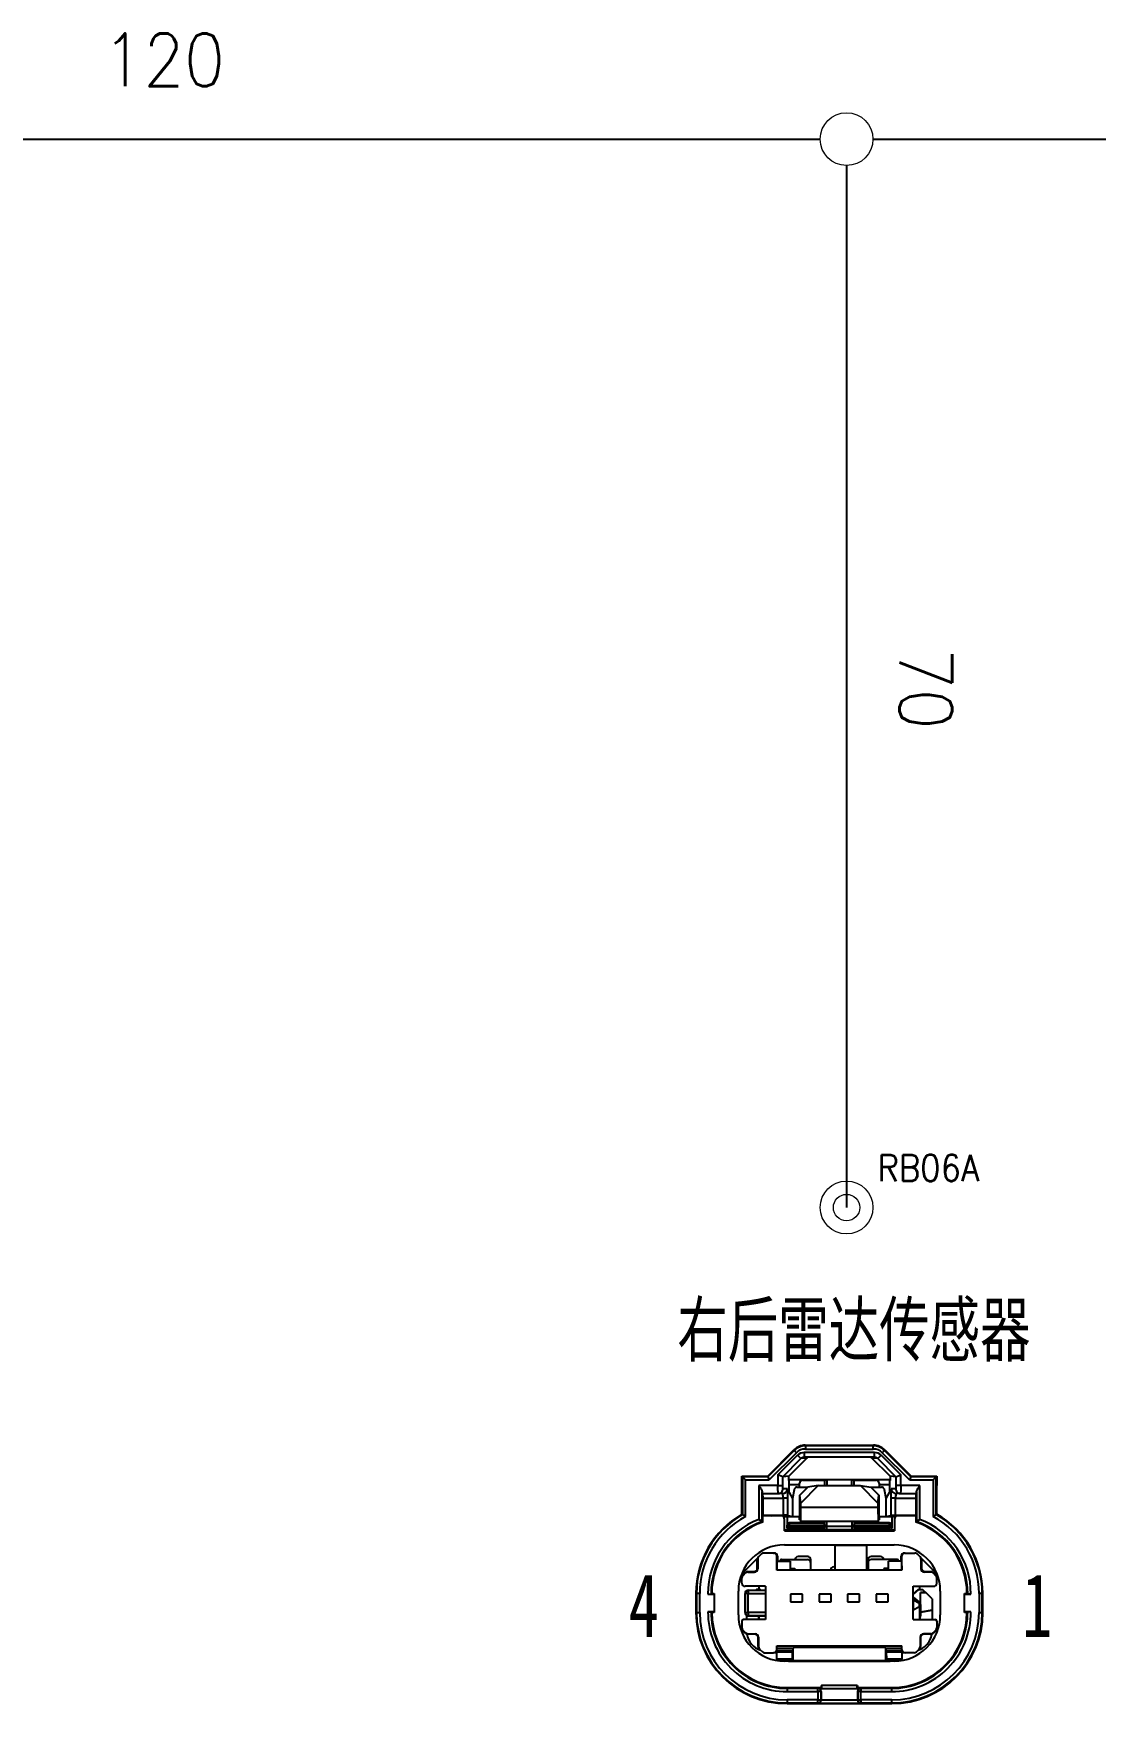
# Model space of a CAD drawing. Header units: inches. Extents: x 47316 to 59086, y 3141 to 11743.
# Drawn here: x 50612.8 to 50713.4, y 3525.2 to 3683.2 of the extents above; entities that cross this region are included whole.
import ezdxf

# ---------------------------------------------------------------- set-up
doc = ezdxf.new("R2010")
doc.units = ezdxf.units.IN
doc.header["$MEASUREMENT"] = 0
doc.styles.add('MtX_SimSun', font='')
doc.styles.get("Standard").update_dxf_attribs({"font": ''})
doc.styles.get('MtX_SimSun').set_extended_font_data('SimSun')
doc.styles.get('Standard').set_extended_font_data('SimSun')
doc.linetypes.add('_VH_FELT_TAPE', pattern='A,0.4,-0.7,["FELT",Standard,S=0.3,R=0,X=-0.5,Y=-0.15],-0.7', length=1.8)

msp = doc.modelspace()

# ---------------------------------------------------------------- linework, layer by layer
at = {"color": 0, "linetype": '_VH_FELT_TAPE', "lineweight": -3, "ltscale": 5}
msp.add_line((50692.29, 3673.22), (50765.66, 3673.22), dxfattribs=at)
at = {"color": 0, "lineweight": -3}
for p, q in [((50685.87, 3549.63), (50692.34, 3549.63)), ((50685.87, 3549.63), (50685.89, 3549.57)), ((50692.32, 3549.57), (50692.34, 3549.63)), ((50682.33, 3546.71), (50684.81, 3549.19)), ((50684.83, 3549.13), (50682.35, 3546.65)), ((50685.05, 3548.92), (50682.47, 3546.35)), ((50683.3, 3546.84), (50685.14, 3548.68)), ((50683.75, 3546.65), (50685.46, 3548.36)), ((50686.02, 3548.41), (50684.31, 3546.71)), ((50684.81, 3549.19), (50684.83, 3549.13)), ((50685.05, 3548.92), (50684.83, 3549.13)), ((50685.46, 3548.36), (50685.14, 3548.68)), ((50686.02, 3548.41), (50685.46, 3548.36)), ((50685.74, 3548.49), (50685.78, 3548.49)), ((50692.43, 3548.94), (50685.78, 3548.94)), ((50685.78, 3548.94), (50685.78, 3548.49)), ((50692.43, 3548.49), (50685.78, 3548.49)), ((50692.32, 3549.57), (50685.89, 3549.57)), ((50685.89, 3549.57), (50685.89, 3549.27)), ((50685.89, 3549.27), (50692.32, 3549.27)), ((50693.9, 3546.71), (50692.19, 3548.41)), ((50692.75, 3548.36), (50692.19, 3548.41)), ((50692.32, 3549.27), (50692.32, 3549.57)), ((50692.43, 3548.49), (50692.43, 3548.94)), ((50692.43, 3548.49), (50692.48, 3548.49)), ((50693.07, 3548.68), (50692.75, 3548.36)), ((50692.75, 3548.36), (50694.46, 3546.65)), ((50693.07, 3548.68), (50694.91, 3546.84)), ((50693.38, 3549.13), (50693.17, 3548.92)), ((50695.74, 3546.35), (50693.17, 3548.92)), ((50693.38, 3549.13), (50693.4, 3549.19)), ((50695.86, 3546.65), (50693.38, 3549.13)), ((50693.4, 3549.19), (50695.89, 3546.71)), ((50679.88, 3545.81), (50679.88, 3546.71)), ((50679.88, 3546.71), (50680.54, 3546.71)), ((50679.88, 3546.71), (50679.94, 3546.65)), ((50679.94, 3546.65), (50680.24, 3546.35)), ((50679.94, 3546.65), (50679.94, 3543.06)), ((50682.35, 3546.65), (50679.94, 3546.65)), ((50680.54, 3546.71), (50681.71, 3546.71)), ((50681.71, 3546.71), (50682.33, 3546.71)), ((50682.35, 3546.65), (50682.33, 3546.71)), ((50682.35, 3546.65), (50682.47, 3546.35)), ((50683.75, 3546.65), (50683.3, 3546.84)), ((50683.3, 3546.84), (50683.3, 3545.81)), ((50684.31, 3546.71), (50683.75, 3546.65)), ((50683.75, 3545.81), (50683.75, 3546.65)), ((50684.31, 3546.28), (50684.31, 3546.71)), ((50693.9, 3546.71), (50693.9, 3546.28)), ((50694.46, 3546.65), (50693.9, 3546.71)), ((50694.46, 3546.65), (50694.91, 3546.84)), ((50694.46, 3546.65), (50694.46, 3545.81)), ((50694.91, 3545.81), (50694.91, 3546.84)), ((50695.86, 3546.65), (50695.74, 3546.35)), ((50695.89, 3546.71), (50695.86, 3546.65)), ((50698.28, 3546.65), (50695.86, 3546.65)), ((50695.89, 3546.71), (50696.5, 3546.71)), ((50696.5, 3546.71), (50697.67, 3546.71)), ((50697.67, 3546.71), (50698.33, 3546.71)), ((50698.28, 3546.65), (50697.98, 3546.35)), ((50698.33, 3546.71), (50698.28, 3546.65)), ((50698.28, 3543.06), (50698.28, 3546.65)), ((50698.33, 3546.71), (50698.33, 3545.81)), ((50679.88, 3543.1), (50679.88, 3545.81)), ((50680.24, 3542.89), (50680.24, 3546.35)), ((50680.24, 3546.35), (50682.47, 3546.35)), ((50683.3, 3545.81), (50681.5, 3545.81)), ((50681.5, 3545.81), (50681.61, 3545.63)), ((50681.5, 3545.81), (50681.5, 3542.61)), ((50681.61, 3545.63), (50681.66, 3545.54)), ((50681.66, 3545.54), (50681.7, 3545.48)), ((50681.7, 3545.48), (50681.73, 3545.42)), ((50681.73, 3545.42), (50681.76, 3545.36)), ((50681.76, 3545.36), (50681.78, 3545.3)), ((50681.78, 3545.3), (50681.8, 3545.25)), ((50681.8, 3545.25), (50681.8, 3545.21)), ((50681.8, 3545.21), (50681.8, 3545.06)), ((50681.8, 3542.4), (50681.8, 3545.21)), ((50681.8, 3545.06), (50683.32, 3545.06)), ((50681.84, 3545.06), (50681.85, 3544.61)), ((50683.3, 3545.46), (50683.3, 3545.81)), ((50683.3, 3545.81), (50683.75, 3545.81)), ((50683.31, 3545.18), (50683.3, 3545.46)), ((50683.31, 3545.07), (50683.31, 3545.18)), ((50683.31, 3545.06), (50683.31, 3545.07)), ((50683.32, 3545.06), (50683.31, 3545.06)), ((50683.74, 3545.06), (50683.32, 3545.06)), ((50683.32, 3545.06), (50683.32, 3545.06)), ((50683.32, 3545.06), (50683.32, 3545.06)), ((50683.75, 3545.06), (50683.74, 3545.06)), ((50683.75, 3545.63), (50683.75, 3545.81)), ((50683.76, 3545.55), (50683.75, 3545.63)), ((50683.75, 3545.05), (50683.75, 3545.06)), ((50683.76, 3545.04), (50683.75, 3545.05)), ((50683.75, 3545.05), (50683.75, 3545.05)), ((50683.76, 3545.52), (50683.76, 3545.55)), ((50683.76, 3545.51), (50683.76, 3545.52)), ((50683.77, 3545.51), (50683.76, 3545.51)), ((50683.76, 3545.51), (50683.76, 3545.51)), ((50683.76, 3545.01), (50683.76, 3545.04)), ((50683.77, 3544.94), (50683.76, 3545.01)), ((50684.19, 3545.51), (50683.77, 3545.51)), ((50683.78, 3544.78), (50683.77, 3544.94)), ((50684.2, 3545.51), (50684.19, 3545.51)), ((50684.2, 3545.5), (50684.2, 3545.51)), ((50684.2, 3545.51), (50684.2, 3545.51)), ((50684.2, 3545.49), (50684.2, 3545.5)), ((50684.21, 3545.46), (50684.2, 3545.49)), ((50684.21, 3545.41), (50684.21, 3545.46)), ((50684.22, 3545.33), (50684.21, 3545.41)), ((50684.23, 3545.14), (50684.22, 3545.33)), ((50684.23, 3544.88), (50684.23, 3545.14)), ((50684.23, 3544.61), (50684.23, 3544.88)), ((50687.92, 3546.36), (50684.31, 3546.36)), ((50684.32, 3545.91), (50685.35, 3545.91)), ((50684.36, 3545.16), (50684.68, 3544.58)), ((50684.83, 3545.41), (50684.68, 3544.58)), ((50685.12, 3545.66), (50686.11, 3545.66)), ((50685.35, 3545.66), (50685.35, 3546.03)), ((50685.36, 3544.91), (50686.11, 3545.66)), ((50685.45, 3544.14), (50685.36, 3544.91)), ((50685.36, 3542.56), (50685.36, 3544.91)), ((50687.09, 3545.82), (50685.45, 3544.14)), ((50685.65, 3546.33), (50687.81, 3546.33)), ((50687.09, 3545.82), (50686.11, 3545.66)), ((50687.09, 3545.82), (50691.12, 3545.82)), ((50687.7, 3546.14), (50687.7, 3545.82)), ((50690.29, 3546.36), (50687.92, 3546.36)), ((50687.92, 3546.36), (50687.92, 3545.82)), ((50693.9, 3546.36), (50690.29, 3546.36)), ((50690.29, 3545.82), (50690.29, 3546.36)), ((50690.4, 3546.33), (50692.56, 3546.33)), ((50690.52, 3545.82), (50690.52, 3546.14)), ((50691.12, 3545.82), (50692.76, 3544.14)), ((50691.12, 3545.82), (50692.1, 3545.66)), ((50692.1, 3545.66), (50692.85, 3544.91)), ((50692.1, 3545.66), (50693.09, 3545.66)), ((50692.76, 3544.14), (50692.85, 3544.91)), ((50692.85, 3544.91), (50692.85, 3542.56)), ((50692.86, 3546.03), (50692.86, 3545.66)), ((50692.86, 3545.91), (50693.9, 3545.91)), ((50693.53, 3544.58), (50693.39, 3545.41)), ((50693.53, 3544.58), (50693.86, 3545.16)), ((50693.99, 3545.14), (50693.98, 3544.88)), ((50693.98, 3544.88), (50693.98, 3544.61)), ((50694, 3545.39), (50693.99, 3545.28)), ((50693.99, 3545.28), (50693.99, 3545.14)), ((50694.01, 3545.46), (50694, 3545.39)), ((50694.02, 3545.5), (50694.01, 3545.49)), ((50694.01, 3545.49), (50694.01, 3545.46)), ((50694.02, 3545.51), (50694.02, 3545.51)), ((50694.02, 3545.51), (50694.02, 3545.51)), ((50694.02, 3545.51), (50694.02, 3545.5)), ((50694.45, 3545.51), (50694.02, 3545.51)), ((50694.44, 3544.9), (50694.43, 3544.81)), ((50694.45, 3544.98), (50694.44, 3544.9)), ((50694.46, 3545.56), (50694.45, 3545.52)), ((50694.45, 3545.52), (50694.45, 3545.51)), ((50694.45, 3545.51), (50694.45, 3545.51)), ((50694.45, 3545.51), (50694.45, 3545.51)), ((50694.46, 3545.03), (50694.45, 3544.98)), ((50694.91, 3545.81), (50694.46, 3545.81)), ((50694.46, 3545.81), (50694.46, 3545.71)), ((50694.46, 3545.71), (50694.46, 3545.56)), ((50694.47, 3545.05), (50694.46, 3545.05)), ((50694.46, 3545.05), (50694.46, 3545.03)), ((50694.9, 3545.06), (50694.47, 3545.06)), ((50694.47, 3545.06), (50694.47, 3545.06)), ((50694.47, 3545.06), (50694.47, 3545.06)), ((50694.47, 3545.06), (50694.47, 3545.05)), ((50694.91, 3545.32), (50694.9, 3545.13)), ((50694.9, 3545.13), (50694.9, 3545.07)), ((50694.9, 3545.07), (50694.9, 3545.06)), ((50694.9, 3545.06), (50694.9, 3545.06)), ((50694.9, 3545.06), (50694.9, 3545.06)), ((50694.9, 3545.06), (50694.9, 3545.06)), ((50694.9, 3545.06), (50696.41, 3545.06)), ((50694.91, 3545.81), (50694.91, 3545.32)), ((50696.71, 3545.81), (50694.91, 3545.81)), ((50695.74, 3546.35), (50697.98, 3546.35)), ((50696.37, 3544.61), (50696.37, 3545.06)), ((50696.41, 3545.21), (50696.42, 3545.25)), ((50696.41, 3545.21), (50696.41, 3542.4)), ((50696.41, 3545.06), (50696.41, 3545.21)), ((50696.42, 3545.25), (50696.43, 3545.3)), ((50696.43, 3545.3), (50696.46, 3545.38)), ((50696.46, 3545.38), (50696.49, 3545.43)), ((50696.49, 3545.43), (50696.54, 3545.53)), ((50696.54, 3545.53), (50696.6, 3545.62)), ((50696.6, 3545.62), (50696.71, 3545.81)), ((50696.71, 3542.61), (50696.71, 3545.81)), ((50697.98, 3546.35), (50697.98, 3542.89)), ((50698.33, 3543.1), (50698.33, 3545.81)), ((50681.85, 3544.61), (50681.85, 3543)), ((50681.85, 3544.61), (50683.78, 3544.61)), ((50683.78, 3544.61), (50683.78, 3544.78)), ((50683.78, 3544.61), (50683.78, 3543)), ((50684.23, 3544.61), (50683.78, 3544.61)), ((50684.23, 3542.99), (50684.23, 3544.61)), ((50684.68, 3544.58), (50684.68, 3542.9)), ((50685.45, 3543.78), (50685.45, 3544.14)), ((50685.45, 3542.4), (50685.45, 3543.78)), ((50685.45, 3543.78), (50692.76, 3543.78)), ((50692.76, 3544.14), (50692.76, 3543.78)), ((50692.76, 3543.78), (50692.77, 3542.4)), ((50693.53, 3542.9), (50693.53, 3544.58)), ((50693.98, 3544.61), (50693.98, 3542.99)), ((50694.43, 3544.61), (50693.98, 3544.61)), ((50694.43, 3544.81), (50694.43, 3544.61)), ((50694.43, 3544.61), (50696.37, 3544.61)), ((50694.43, 3543), (50694.43, 3544.61)), ((50696.37, 3543), (50696.37, 3544.61)), ((50679.94, 3543.06), (50679.88, 3543.1)), ((50679.94, 3543.06), (50680.24, 3542.89)), ((50681.8, 3542.4), (50681.5, 3542.61)), ((50681.86, 3542.35), (50681.8, 3542.4)), ((50681.86, 3542.98), (50681.85, 3543)), ((50681.85, 3543), (50683.78, 3543)), ((50681.86, 3542.96), (50681.86, 3542.98)), ((50681.86, 3542.98), (50682.18, 3542.98)), ((50682.68, 3542.96), (50681.86, 3542.96)), ((50681.86, 3542.35), (50681.86, 3542.96)), ((50682.63, 3542.97), (50682.68, 3542.96)), ((50683.6, 3542.96), (50682.68, 3542.96)), ((50683.8, 3542.88), (50685.35, 3542.88)), ((50683.9, 3541.54), (50683.9, 3542.66)), ((50684.16, 3542.88), (50684.16, 3542.06)), ((50684.16, 3541.81), (50684.16, 3542.06)), ((50684.16, 3541.81), (50684.16, 3541.63)), ((50684.23, 3542.99), (50684.68, 3542.9)), ((50684.38, 3542.28), (50684.38, 3542.22)), ((50687.7, 3542.28), (50684.38, 3542.28)), ((50684.38, 3541.97), (50684.38, 3542.22)), ((50684.38, 3542.22), (50687.7, 3542.22)), ((50684.38, 3541.97), (50684.38, 3541.81)), ((50687.7, 3541.97), (50684.38, 3541.97)), ((50684.38, 3541.63), (50684.38, 3541.81)), ((50684.38, 3541.81), (50687.7, 3541.81)), ((50684.68, 3542.9), (50685.34, 3542.9)), ((50685.34, 3542.56), (50685.34, 3542.9)), ((50685.36, 3542.56), (50685.34, 3542.56)), ((50685.36, 3542.56), (50685.45, 3542.48)), ((50685.45, 3542.49), (50685.45, 3542.48)), ((50685.45, 3542.49), (50685.45, 3542.4)), ((50692.77, 3542.4), (50685.45, 3542.4)), ((50687.7, 3542.12), (50687.7, 3542.4)), ((50687.7, 3541.7), (50687.7, 3542.12)), ((50687.7, 3541.59), (50687.7, 3541.7)), ((50687.92, 3541.93), (50687.92, 3542.4)), ((50690.29, 3541.93), (50687.92, 3541.93)), ((50687.92, 3541.64), (50687.92, 3541.93)), ((50690.29, 3542.4), (50690.29, 3541.93)), ((50690.29, 3541.93), (50690.29, 3541.64)), ((50690.52, 3542.4), (50690.52, 3542.12)), ((50693.83, 3542.28), (50690.52, 3542.28)), ((50690.52, 3542.22), (50693.83, 3542.22)), ((50690.52, 3542.12), (50690.52, 3541.7)), ((50693.83, 3541.97), (50690.52, 3541.97)), ((50690.52, 3541.81), (50693.83, 3541.81)), ((50690.52, 3541.7), (50690.52, 3541.59)), ((50692.77, 3542.48), (50692.85, 3542.56)), ((50692.77, 3542.49), (50692.77, 3542.48)), ((50692.77, 3542.4), (50692.77, 3542.49)), ((50692.87, 3542.56), (50692.85, 3542.56)), ((50692.86, 3542.88), (50694.41, 3542.88)), ((50692.87, 3542.9), (50692.87, 3542.56)), ((50692.87, 3542.9), (50693.53, 3542.9)), ((50693.53, 3542.9), (50693.98, 3542.99)), ((50693.83, 3542.22), (50693.83, 3542.28)), ((50693.83, 3542.22), (50693.83, 3541.97)), ((50693.83, 3541.81), (50693.83, 3541.97)), ((50693.88, 3541.97), (50693.83, 3541.97)), ((50693.83, 3541.81), (50693.83, 3541.63)), ((50693.93, 3541.95), (50693.88, 3541.97)), ((50693.97, 3541.94), (50693.93, 3541.95)), ((50694.01, 3541.91), (50693.97, 3541.94)), ((50694.03, 3541.89), (50694.01, 3541.91)), ((50694.04, 3541.87), (50694.03, 3541.89)), ((50694.05, 3541.85), (50694.04, 3541.87)), ((50694.06, 3541.83), (50694.05, 3541.85)), ((50694.06, 3542.88), (50694.06, 3542.06)), ((50694.06, 3542.06), (50694.06, 3541.81)), ((50694.06, 3541.81), (50694.06, 3541.83)), ((50694.06, 3541.63), (50694.06, 3541.81)), ((50694.32, 3542.66), (50694.32, 3541.54)), ((50694.43, 3543), (50696.37, 3543)), ((50695.54, 3542.96), (50694.62, 3542.96)), ((50695.54, 3542.96), (50695.59, 3542.97)), ((50696.35, 3542.96), (50695.54, 3542.96)), ((50696.04, 3542.98), (50696.36, 3542.98)), ((50696.36, 3542.98), (50696.35, 3542.96)), ((50696.35, 3542.96), (50696.35, 3542.35)), ((50696.41, 3542.4), (50696.35, 3542.35)), ((50696.37, 3543), (50696.36, 3542.98)), ((50696.71, 3542.61), (50696.41, 3542.4)), ((50698.28, 3543.06), (50697.98, 3542.89)), ((50698.33, 3543.1), (50698.28, 3543.06)), ((50683.9, 3541.63), (50687.7, 3541.63)), ((50683.9, 3541.54), (50694.32, 3541.54)), ((50683.93, 3540.21), (50694.28, 3540.21)), ((50687.92, 3541.59), (50687.7, 3541.59)), ((50687.92, 3541.64), (50690.29, 3541.64)), ((50687.92, 3541.59), (50687.92, 3541.64)), ((50690.29, 3541.59), (50687.92, 3541.59)), ((50688.7, 3537.8), (50688.7, 3540.18)), ((50688.7, 3540.18), (50691.7, 3540.18)), ((50690.29, 3541.64), (50690.29, 3541.59)), ((50690.52, 3541.59), (50690.29, 3541.59)), ((50690.52, 3541.63), (50694.32, 3541.63)), ((50691.7, 3537.8), (50691.7, 3540.18)), ((50681.42, 3539.02), (50679.97, 3537.57)), ((50681.38, 3538.86), (50681.34, 3538.81)), ((50681.34, 3537.98), (50681.34, 3538.81)), ((50681.38, 3538.86), (50681.38, 3537.93)), ((50681.42, 3539.02), (50681.47, 3539.07)), ((50681.74, 3539.34), (50681.47, 3539.07)), ((50682.88, 3539.43), (50681.96, 3539.43)), ((50682.88, 3539.43), (50682.95, 3539.43)), ((50683.18, 3537.8), (50683.18, 3539.13)), ((50683.18, 3539.13), (50683.25, 3539.13)), ((50683.21, 3538.65), (50684.46, 3538.65)), ((50683.21, 3537.8), (50683.21, 3538.65)), ((50683.25, 3539.13), (50683.25, 3538.65)), ((50683.48, 3538.65), (50683.48, 3538.67)), ((50683.63, 3538.82), (50686.09, 3538.82)), ((50684.46, 3538.65), (50684.46, 3537.8)), ((50686.11, 3539.1), (50685.21, 3539.1)), ((50686.41, 3537.8), (50686.41, 3538.8)), ((50691.81, 3538.8), (50691.81, 3537.8)), ((50693.01, 3539.1), (50692.11, 3539.1)), ((50694.58, 3538.82), (50692.12, 3538.82)), ((50695, 3538.65), (50693.76, 3538.65)), ((50693.76, 3537.8), (50693.76, 3538.65)), ((50694.73, 3538.65), (50694.73, 3538.67)), ((50694.97, 3539.13), (50695.03, 3539.13)), ((50694.97, 3538.65), (50694.97, 3539.13)), ((50695, 3538.65), (50695.01, 3537.8)), ((50695.03, 3537.8), (50695.03, 3539.13)), ((50695.27, 3539.43), (50695.33, 3539.43)), ((50695.33, 3539.43), (50696.26, 3539.43)), ((50696.74, 3539.07), (50696.47, 3539.34)), ((50696.74, 3539.07), (50696.79, 3539.02)), ((50698.24, 3537.57), (50696.79, 3539.02)), ((50696.83, 3538.86), (50696.83, 3537.93)), ((50696.88, 3538.81), (50696.83, 3538.86)), ((50696.88, 3538.81), (50696.88, 3537.98)), ((50679.88, 3537.36), (50679.88, 3537.12)), ((50679.88, 3537.06), (50679.88, 3537.12)), ((50679.88, 3536.58), (50679.88, 3537.06)), ((50679.97, 3537.34), (50680.22, 3537.59)), ((50680.24, 3537.54), (50679.97, 3537.27)), ((50679.97, 3537.34), (50679.97, 3537.27)), ((50680.24, 3537.54), (50680.22, 3537.59)), ((50680.44, 3537.68), (50681.04, 3537.68)), ((50680.44, 3537.68), (50680.46, 3537.63)), ((50680.46, 3537.63), (50681.08, 3537.63)), ((50681.08, 3537.63), (50681.04, 3537.68)), ((50681.34, 3537.98), (50681.38, 3537.93)), ((50695.03, 3537.8), (50683.18, 3537.8)), ((50684.46, 3537.95), (50684.89, 3537.95)), ((50684.89, 3537.95), (50684.89, 3537.8)), ((50686.39, 3538.52), (50686.39, 3537.8)), ((50688.28, 3537.83), (50688.28, 3537.8)), ((50688.7, 3538.13), (50688.58, 3538.13)), ((50691.82, 3538.52), (50691.82, 3537.8)), ((50693.76, 3537.95), (50693.32, 3537.95)), ((50693.32, 3537.95), (50693.32, 3537.8)), ((50696.83, 3537.93), (50696.88, 3537.98)), ((50697.18, 3537.68), (50697.13, 3537.63)), ((50697.76, 3537.63), (50697.13, 3537.63)), ((50697.18, 3537.68), (50697.78, 3537.68)), ((50697.76, 3537.63), (50697.78, 3537.68)), ((50697.99, 3537.59), (50697.97, 3537.54)), ((50698.24, 3537.27), (50697.97, 3537.54)), ((50697.99, 3537.59), (50698.24, 3537.34)), ((50698.24, 3537.27), (50698.24, 3537.34)), ((50698.33, 3537.12), (50698.33, 3537.36)), ((50698.33, 3537.12), (50698.33, 3537.06)), ((50698.33, 3536.58), (50698.33, 3537.06)), ((50675.53, 3535.61), (50675.53, 3533.81)), ((50675.53, 3535.61), (50675.59, 3535.61)), ((50675.59, 3535.61), (50675.59, 3533.81)), ((50675.89, 3535.61), (50675.59, 3535.61)), ((50675.89, 3533.81), (50675.89, 3535.61)), ((50676.67, 3535.54), (50676.97, 3535.54)), ((50676.67, 3535.54), (50677.26, 3535.54)), ((50676.97, 3535.54), (50677.03, 3535.61)), ((50677.03, 3535.61), (50677.26, 3535.61)), ((50677.26, 3535.61), (50677.26, 3535.54)), ((50677.26, 3535.54), (50677.26, 3533.87)), ((50679.55, 3533.58), (50679.55, 3535.83)), ((50682.13, 3536.28), (50680.18, 3536.28)), ((50680.18, 3535.6), (50680.19, 3535.59)), ((50680.18, 3533.79), (50680.18, 3535.6)), ((50680.49, 3535.59), (50680.19, 3535.59)), ((50680.19, 3535.59), (50680.19, 3533.8)), ((50680.48, 3535.9), (50682.13, 3535.9)), ((50680.49, 3535.89), (50680.48, 3535.9)), ((50680.49, 3535.89), (50680.49, 3535.59)), ((50682.13, 3535.89), (50680.49, 3535.89)), ((50680.49, 3535.59), (50682.13, 3535.59)), ((50680.49, 3533.8), (50680.49, 3535.59)), ((50681.25, 3535.98), (50681.16, 3535.9)), ((50681.25, 3535.98), (50681.26, 3535.99)), ((50681.25, 3535.98), (50681.61, 3535.98)), ((50681.61, 3535.99), (50681.26, 3535.99)), ((50681.53, 3535.99), (50681.53, 3536.28)), ((50681.71, 3535.9), (50681.61, 3535.99)), ((50681.61, 3535.98), (50681.61, 3535.99)), ((50681.71, 3535.9), (50681.61, 3535.98)), ((50682.13, 3536.28), (50682.13, 3533.13)), ((50684.49, 3535.55), (50684.49, 3534.8)), ((50685.62, 3535.55), (50684.49, 3535.55)), ((50685.62, 3534.8), (50685.62, 3535.55)), ((50687.19, 3535.55), (50687.19, 3534.8)), ((50688.32, 3535.55), (50687.19, 3535.55)), ((50688.32, 3534.8), (50688.32, 3535.55)), ((50689.89, 3535.55), (50689.89, 3534.8)), ((50691.02, 3535.55), (50689.89, 3535.55)), ((50691.02, 3534.8), (50691.02, 3535.55)), ((50692.59, 3535.55), (50692.59, 3534.8)), ((50693.72, 3535.55), (50692.59, 3535.55)), ((50693.72, 3534.8), (50693.72, 3535.55)), ((50696.08, 3533.13), (50696.08, 3536.28)), ((50696.08, 3536.28), (50698.03, 3536.28)), ((50696.08, 3535.54), (50696.61, 3535.99)), ((50696.61, 3535.98), (50696.08, 3535.54)), ((50696.61, 3535.99), (50696.96, 3535.99)), ((50696.61, 3535.98), (50696.61, 3535.99)), ((50696.61, 3535.98), (50696.97, 3535.98)), ((50696.68, 3536.28), (50696.68, 3535.99)), ((50696.77, 3534.67), (50696.77, 3535.69)), ((50697.27, 3535.69), (50696.77, 3535.69)), ((50696.78, 3535.68), (50696.77, 3535.69)), ((50696.78, 3533.82), (50696.78, 3535.68)), ((50696.78, 3535.68), (50697.28, 3535.68)), ((50696.97, 3535.98), (50696.96, 3535.99)), ((50697.27, 3535.69), (50696.97, 3535.98)), ((50697.28, 3535.68), (50697.27, 3535.69)), ((50697.89, 3535.08), (50697.28, 3535.68)), ((50698.66, 3535.83), (50698.66, 3533.58)), ((50700.96, 3535.61), (50701.18, 3535.61)), ((50700.96, 3535.54), (50700.96, 3535.61)), ((50700.96, 3535.54), (50701.55, 3535.54)), ((50700.96, 3533.87), (50700.96, 3535.54)), ((50701.18, 3535.61), (50701.25, 3535.54)), ((50701.55, 3535.54), (50701.25, 3535.54)), ((50702.63, 3535.61), (50702.33, 3535.61)), ((50702.33, 3535.61), (50702.33, 3533.81)), ((50702.63, 3533.81), (50702.63, 3535.61)), ((50702.63, 3535.61), (50702.68, 3535.61)), ((50702.68, 3533.81), (50702.68, 3535.61)), ((50675.59, 3533.81), (50675.53, 3533.81)), ((50675.59, 3533.81), (50675.89, 3533.81)), ((50676.67, 3533.87), (50676.97, 3533.87)), ((50677.26, 3533.87), (50676.67, 3533.87)), ((50677.03, 3533.81), (50676.97, 3533.87)), ((50677.26, 3533.81), (50677.03, 3533.81)), ((50677.26, 3533.87), (50677.26, 3533.81)), ((50680.19, 3533.8), (50680.18, 3533.79)), ((50680.18, 3533.79), (50680.18, 3533.71)), ((50680.18, 3533.79), (50680.18, 3533.79)), ((50680.19, 3533.8), (50680.49, 3533.8)), ((50682.13, 3533.8), (50680.49, 3533.8)), ((50680.49, 3533.8), (50680.49, 3533.5)), ((50684.49, 3534.8), (50685.62, 3534.8)), ((50687.19, 3534.8), (50688.32, 3534.8)), ((50689.89, 3534.8), (50691.02, 3534.8)), ((50692.59, 3534.8), (50693.72, 3534.8)), ((50696.08, 3535.24), (50696.77, 3534.67)), ((50696.69, 3534.74), (50696.08, 3535.24)), ((50696.08, 3534.99), (50696.1, 3534.98)), ((50696.1, 3534.04), (50696.08, 3534.03)), ((50696.68, 3534.65), (50696.1, 3534.98)), ((50696.1, 3534.98), (50696.1, 3534.04)), ((50696.1, 3534.04), (50696.68, 3534.38)), ((50696.68, 3534.74), (50696.68, 3534.65)), ((50696.68, 3534.38), (50696.68, 3534.65)), ((50696.68, 3534.38), (50696.68, 3533.13)), ((50696.69, 3534.74), (50696.72, 3534.7)), ((50696.72, 3534.7), (50696.76, 3534.67)), ((50696.77, 3534.67), (50696.76, 3534.67)), ((50696.76, 3534.67), (50696.76, 3534.62)), ((50696.77, 3534.56), (50696.76, 3534.61)), ((50696.77, 3534.56), (50696.77, 3533.56)), ((50697.89, 3534.01), (50696.77, 3533.82)), ((50696.77, 3533.56), (50696.77, 3533.82)), ((50696.77, 3533.82), (50696.78, 3533.82)), ((50696.78, 3533.82), (50697.89, 3534.02)), ((50697.89, 3535.08), (50697.89, 3534.02)), ((50697.89, 3534.02), (50697.89, 3534.01)), ((50697.89, 3534.01), (50697.89, 3533.13)), ((50701.55, 3533.87), (50700.96, 3533.87)), ((50700.96, 3533.81), (50700.96, 3533.87)), ((50701.18, 3533.81), (50700.96, 3533.81)), ((50701.25, 3533.87), (50701.18, 3533.81)), ((50701.55, 3533.87), (50701.25, 3533.87)), ((50702.33, 3533.81), (50702.63, 3533.81)), ((50702.68, 3533.81), (50702.63, 3533.81)), ((50679.88, 3532.98), (50679.88, 3532.36)), ((50679.88, 3532.29), (50679.88, 3532.36)), ((50682.13, 3533.13), (50680.03, 3533.13)), ((50680.33, 3533.53), (50680.33, 3533.13)), ((50680.47, 3533.49), (50680.48, 3533.49)), ((50680.48, 3533.49), (50680.49, 3533.5)), ((50682.13, 3533.49), (50680.48, 3533.49)), ((50680.49, 3533.5), (50682.13, 3533.5)), ((50681.52, 3533.13), (50681.45, 3533.49)), ((50681.52, 3533.13), (50681.46, 3533.49)), ((50681.53, 3533.13), (50681.53, 3533.49)), ((50696.08, 3533.13), (50698.18, 3533.13)), ((50696.77, 3533.56), (50696.69, 3533.13)), ((50696.77, 3533.56), (50696.7, 3533.13)), ((50696.77, 3533.56), (50696.77, 3533.56)), ((50698.33, 3532.98), (50698.33, 3532.36)), ((50698.33, 3532.36), (50698.33, 3532.29)), ((50679.97, 3532.14), (50680.24, 3531.87)), ((50679.97, 3532.14), (50679.97, 3532.08)), ((50680.23, 3531.82), (50679.97, 3532.08)), ((50680.23, 3531.82), (50680.24, 3531.87)), ((50680.46, 3531.78), (50680.44, 3531.74)), ((50681.11, 3531.74), (50680.44, 3531.74)), ((50680.46, 3531.78), (50681.16, 3531.78)), ((50681.11, 3531.74), (50681.16, 3531.78)), ((50681.46, 3531.48), (50681.41, 3531.44)), ((50681.41, 3530.6), (50681.41, 3531.44)), ((50681.46, 3531.48), (50681.46, 3530.56)), ((50683.18, 3530.28), (50683.18, 3530.66)), ((50683.18, 3530.66), (50695.03, 3530.66)), ((50695.03, 3530.28), (50695.03, 3530.66)), ((50696.76, 3531.48), (50696.76, 3530.56)), ((50696.8, 3531.44), (50696.76, 3531.48)), ((50696.8, 3531.44), (50696.8, 3530.6)), ((50697.76, 3531.78), (50697.06, 3531.78)), ((50697.06, 3531.78), (50697.1, 3531.74)), ((50697.78, 3531.74), (50697.1, 3531.74)), ((50697.78, 3531.74), (50697.76, 3531.78)), ((50697.97, 3531.87), (50698.24, 3532.14)), ((50697.97, 3531.87), (50697.99, 3531.82)), ((50698.24, 3532.08), (50697.99, 3531.82)), ((50698.24, 3532.08), (50698.24, 3532.14)), ((50681.41, 3530.6), (50681.46, 3530.56)), ((50681.55, 3530.34), (50681.5, 3530.39)), ((50681.55, 3530.34), (50681.82, 3530.07)), ((50682.03, 3529.98), (50682.88, 3529.98)), ((50683.18, 3529.98), (50682.88, 3529.98)), ((50683.11, 3530.09), (50684.64, 3530.09)), ((50684.64, 3530.18), (50683.16, 3530.18)), ((50683.17, 3530.2), (50684.71, 3530.2)), ((50684.72, 3530.38), (50683.18, 3530.38)), ((50683.18, 3529.39), (50683.18, 3529.98)), ((50683.18, 3529.39), (50683.18, 3529.31)), ((50684.63, 3529.39), (50683.18, 3529.39)), ((50683.18, 3529.31), (50684.62, 3529.31)), ((50683.48, 3529.31), (50683.48, 3529.26)), ((50683.48, 3529.26), (50683.78, 3529.26)), ((50683.78, 3529.26), (50683.78, 3529.31)), ((50683.78, 3529.26), (50684.61, 3529.26)), ((50684.39, 3529.2), (50683.93, 3529.2)), ((50684.39, 3529.2), (50684.4, 3529.2)), ((50684.4, 3529.2), (50693.81, 3529.2)), ((50684.61, 3529.26), (50684.61, 3529.31)), ((50684.61, 3529.26), (50684.69, 3529.23)), ((50684.62, 3529.31), (50684.63, 3529.39)), ((50684.64, 3530.09), (50684.63, 3529.39)), ((50684.64, 3530.18), (50684.66, 3530.19)), ((50684.64, 3530.15), (50684.64, 3530.18)), ((50684.64, 3530.09), (50684.64, 3530.15)), ((50684.64, 3530.15), (50684.66, 3530.15)), ((50684.66, 3530.19), (50684.71, 3530.2)), ((50684.66, 3530.15), (50684.66, 3530.19)), ((50684.72, 3529.24), (50684.69, 3529.23)), ((50693.53, 3529.23), (50684.69, 3529.23)), ((50684.71, 3530.2), (50684.72, 3530.38)), ((50693.5, 3530.48), (50684.72, 3530.48)), ((50684.72, 3529.24), (50684.72, 3530.48)), ((50684.72, 3530.48), (50684.72, 3530.38)), ((50684.72, 3529.24), (50693.5, 3529.24)), ((50693.5, 3529.24), (50693.5, 3530.48)), ((50693.5, 3530.38), (50693.5, 3530.48)), ((50693.5, 3530.38), (50693.5, 3530.2)), ((50695.03, 3530.38), (50693.5, 3530.38)), ((50693.5, 3530.2), (50695.04, 3530.2)), ((50693.5, 3530.2), (50693.56, 3530.19)), ((50693.53, 3529.23), (50693.5, 3529.24)), ((50693.61, 3529.26), (50693.53, 3529.23)), ((50693.56, 3530.19), (50693.56, 3530.15)), ((50693.56, 3530.19), (50693.58, 3530.18)), ((50693.56, 3530.15), (50693.58, 3530.15)), ((50695.05, 3530.18), (50693.58, 3530.18)), ((50693.58, 3530.18), (50693.58, 3530.15)), ((50693.58, 3530.15), (50693.58, 3530.09)), ((50693.58, 3530.09), (50695.1, 3530.09)), ((50693.59, 3529.39), (50693.58, 3530.09)), ((50695.03, 3529.39), (50693.59, 3529.39)), ((50693.59, 3529.39), (50693.59, 3529.31)), ((50693.59, 3529.31), (50695.03, 3529.31)), ((50693.61, 3529.31), (50693.61, 3529.26)), ((50694.43, 3529.26), (50693.61, 3529.26)), ((50693.81, 3529.2), (50693.82, 3529.2)), ((50694.28, 3529.2), (50693.82, 3529.2)), ((50694.43, 3529.31), (50694.43, 3529.26)), ((50694.73, 3529.26), (50694.43, 3529.26)), ((50694.73, 3529.26), (50694.73, 3529.31)), ((50695.33, 3529.98), (50695.03, 3529.98)), ((50695.03, 3529.98), (50695.03, 3529.39)), ((50695.03, 3529.31), (50695.03, 3529.39)), ((50696.18, 3529.98), (50695.33, 3529.98)), ((50696.4, 3530.07), (50696.67, 3530.34)), ((50696.72, 3530.39), (50696.67, 3530.34)), ((50696.76, 3530.56), (50696.8, 3530.6)), ((50687.38, 3526.68), (50684.16, 3526.68)), ((50684.16, 3526.62), (50684.16, 3526.68)), ((50687.07, 3526.62), (50684.16, 3526.62)), ((50684.16, 3526.62), (50684.16, 3526.32)), ((50684.16, 3526.32), (50687.07, 3526.32)), ((50687.07, 3526.62), (50687.08, 3526.63)), ((50687.07, 3526.32), (50687.07, 3526.62)), ((50687.37, 3526.32), (50687.07, 3526.32)), ((50687.07, 3526.32), (50687.07, 3525.54)), ((50687.43, 3526.63), (50687.08, 3526.63)), ((50687.21, 3526.61), (50691.01, 3526.61)), ((50687.38, 3526.33), (50687.37, 3526.32)), ((50687.37, 3525.54), (50687.37, 3526.32)), ((50687.38, 3526.91), (50687.38, 3526.68)), ((50687.38, 3526.91), (50687.43, 3526.91)), ((50687.43, 3526.63), (50687.38, 3526.68)), ((50687.38, 3526.33), (50687.38, 3525.52)), ((50687.43, 3526.91), (50687.43, 3526.63)), ((50690.79, 3526.91), (50687.43, 3526.91)), ((50690.78, 3526.63), (50690.79, 3526.91)), ((50690.83, 3526.68), (50690.78, 3526.63)), ((50691.13, 3526.63), (50690.78, 3526.63)), ((50690.79, 3526.91), (50690.83, 3526.91)), ((50690.83, 3526.91), (50690.83, 3526.68)), ((50694.06, 3526.68), (50690.83, 3526.68)), ((50690.85, 3526.32), (50690.83, 3526.33)), ((50690.83, 3526.33), (50690.83, 3525.52)), ((50691.15, 3526.32), (50690.85, 3526.32)), ((50690.85, 3526.32), (50690.85, 3525.54)), ((50691.13, 3526.63), (50691.15, 3526.62)), ((50694.06, 3526.62), (50691.15, 3526.62)), ((50691.15, 3526.62), (50691.15, 3526.32)), ((50691.15, 3526.32), (50694.06, 3526.32)), ((50691.15, 3525.54), (50691.15, 3526.32)), ((50694.06, 3526.68), (50694.06, 3526.62)), ((50694.06, 3526.32), (50694.06, 3526.62)), ((50687.07, 3525.54), (50684.16, 3525.54)), ((50684.16, 3525.54), (50684.16, 3525.24)), ((50684.16, 3525.24), (50687.07, 3525.24)), ((50684.16, 3525.18), (50684.16, 3525.24)), ((50684.16, 3525.18), (50694.06, 3525.18)), ((50687.07, 3525.24), (50687.07, 3525.54)), ((50687.07, 3525.54), (50687.37, 3525.54)), ((50687.08, 3525.22), (50687.07, 3525.24)), ((50687.08, 3525.22), (50691.13, 3525.22)), ((50687.37, 3525.54), (50687.38, 3525.52)), ((50690.83, 3525.52), (50687.38, 3525.52)), ((50690.83, 3525.52), (50690.85, 3525.54)), ((50690.85, 3525.54), (50691.15, 3525.54)), ((50691.15, 3525.24), (50691.13, 3525.22)), ((50691.15, 3525.54), (50691.15, 3525.24)), ((50694.06, 3525.54), (50691.15, 3525.54)), ((50691.15, 3525.24), (50694.06, 3525.24)), ((50694.06, 3525.24), (50694.06, 3525.54)), ((50694.06, 3525.24), (50694.06, 3525.18))]:
    msp.add_line(p, q, dxfattribs=at)
at = {"color": 0, "linetype": '_VH_FELT_TAPE', "lineweight": -3, "ltscale": 5}
for points in [[(50573.61, 3673.22, 0), (50675.45, 3673.22, 0), (50687.29, 3673.22, 0)], [(50689.79, 3670.72, 0), (50689.79, 3572.12, 0), (50689.79, 3572.12, 0)]]:
    msp.add_polyline3d(points, dxfattribs=at)
at = {"color": 0, "linetype": 'Continuous', "lineweight": 15}
for centre, radius in [((50689.79, 3673.22), 2.5), ((50689.79, 3572.12), 2.5), ((50689.79, 3572.12), 1.25)]:
    msp.add_circle(centre, radius, dxfattribs=at)
at = {"color": 0, "lineweight": -3}
for centre, radius, start, end in [((50685.89, 3548.07), 1.2, 89.9999, 134.9998), ((50685.78, 3548.04), 0.901, 89.9967, 134.9608), ((50685.78, 3548.04), 0.452, 95.7006, 134.8973), ((50686.35, 3548.09), 0.465, 119.8607, 135.2642), ((50691.86, 3548.09), 0.465, 44.7178, 60.0977), ((50692.32, 3548.07), 1.2, 45.0121, 89.9693), ((50692.43, 3548.04), 0.901, 45.0399, 90.004), ((50692.43, 3548.04), 0.452, 45.1027, 84.2994), ((50683.74, 3545.51), 0.45, 270.0314, 0.0314), ((50685.12, 3545.36), 0.3, 89.9975, 149.2564), ((50685.65, 3546.03), 0.301, 90.0949, 179.858), ((50687.92, 3546.14), 0.225, 90, 180), ((50690.29, 3546.14), 0.225, 0, 90), ((50692.56, 3546.03), 0.301, 0.1454, 89.9148), ((50693.09, 3545.36), 0.3, 30.6862, 90.0623), ((50694.47, 3545.51), 0.45, 179.9686, 269.9686), ((50684.16, 3535.61), 8.62, 119.7312, 180), ((50684.16, 3535.61), 8.57, 119.5128, 180), ((50684.16, 3535.61), 8.27, 118.3079, 180), ((50684.16, 3535.61), 7.49, 110.7839, 180.4933), ((50684.16, 3535.61), 7.19, 109.1425, 180.5035), ((50684.16, 3535.61), 7.13, 108.7815, 180), ((50682.3, 3526.93), 16.04, 88.8362, 90.4419), ((50683.6, 3542.66), 0.299, 359.6934, 90.3086), ((50683.91, 3526.91), 16.09, 88.8346, 90.4357), ((50684.38, 3542.06), 0.225, 90, 180), ((50693.83, 3542.06), 0.225, 0, 90), ((50694.31, 3526.95), 16.04, 89.5581, 91.1638), ((50694.62, 3542.66), 0.299, 89.6953, 180.3106), ((50695.91, 3526.95), 16.02, 89.5568, 91.1647), ((50694.06, 3535.61), 7.12, 0, 71.2185), ((50694.06, 3535.61), 7.19, 359.4965, 70.8575), ((50694.06, 3535.61), 7.49, 359.5067, 69.2161), ((50694.06, 3535.61), 8.27, 0, 61.6921), ((50694.06, 3535.61), 8.57, 0, 60.4872), ((50694.06, 3535.61), 8.62, 0, 60.2688), ((50683.93, 3535.83), 4.38, 90, 180), ((50694.28, 3535.83), 4.38, 0, 90), ((50681.96, 3539.13), 0.3, 90, 135), ((50682.88, 3539.13), 0.299, 359.6912, 90.3055), ((50682.95, 3539.13), 0.299, 359.6912, 90.3055), ((50683.63, 3538.67), 0.149, 89.6854, 180.2973), ((50685.21, 3538.8), 0.3, 90, 176.5324), ((50686.09, 3538.52), 0.299, 359.6945, 90.3088), ((50686.11, 3538.8), 0.3, 0, 90), ((50692.11, 3538.8), 0.3, 90, 180), ((50692.12, 3538.52), 0.299, 89.6951, 180.3094), ((50693.01, 3538.8), 0.3, 3.4676, 90), ((50695.27, 3539.13), 0.299, 89.6906, 180.3049), ((50695.33, 3539.13), 0.299, 89.6906, 180.3049), ((50696.26, 3539.13), 0.3, 45, 90), ((50680.18, 3537.36), 0.3, 135, 180), ((50681.04, 3537.98), 0.3, 269.9992, 0.0003), ((50681.08, 3537.93), 0.299, 269.6901, 0.3054), ((50688.58, 3537.83), 0.3, 90, 180), ((50697.13, 3537.93), 0.299, 179.6946, 270.3099), ((50697.18, 3537.98), 0.299, 179.6946, 270.3099), ((50698.03, 3537.36), 0.3, 0, 45), ((50680.18, 3536.58), 0.3, 180, 270), ((50680.49, 3535.59), 0.3, 90, 180), ((50698.03, 3536.58), 0.3, 270, 0), ((50684.16, 3533.81), 8.63, 180, 270), ((50684.16, 3533.81), 8.57, 180, 270), ((50684.16, 3533.81), 8.27, 180, 270), ((50684.16, 3533.81), 7.49, 179.5067, 270), ((50684.16, 3533.81), 7.19, 179.4965, 270), ((50684.16, 3533.81), 7.12, 180, 270), ((50680.49, 3533.8), 0.3, 180, 270), ((50694.06, 3533.81), 7.19, 270, 0.5035), ((50694.06, 3533.81), 7.49, 270, 0.4933), ((50694.06, 3533.81), 7.12, 270, 360), ((50694.06, 3533.81), 8.57, 270, 0), ((50694.06, 3533.81), 8.63, 270, 0), ((50694.06, 3533.81), 8.27, 270, 0), ((50683.93, 3533.58), 4.38, 180, 270), ((50680.03, 3532.98), 0.15, 90, 180), ((50694.28, 3533.58), 4.38, 270, 0), ((50698.18, 3532.98), 0.15, 0, 90), ((50682.29, 3532.09), 1.96, 190.1829, 251.0911), ((50681.16, 3531.48), 0.299, 359.6946, 90.3099), ((50695.94, 3532.08), 1.95, 288.7966, 315.0199), ((50695.94, 3532.09), 1.95, 314.9974, 349.9588), ((50682.03, 3530.28), 0.3, 225, 270), ((50682.88, 3530.28), 0.3, 270, 0), ((50684.39, 3529.95), 0.75, 247.0834, 270), ((50684.4, 3529.95), 0.75, 247.0866, 270), ((50693.82, 3529.93), 0.726, 269.5363, 293.3032), ((50693.82, 3529.95), 0.75, 270, 292.9166), ((50695.33, 3530.28), 0.3, 180, 270), ((50696.18, 3530.28), 0.3, 270, 315), ((50687.07, 3526.32), 0.3, 0, 90), ((50687.07, 3525.54), 0.3, 270, 0), ((50687.08, 3525.52), 0.301, 270.4668, 359.8133), ((50691.13, 3525.52), 0.301, 180.1759, 269.5415), ((50691.15, 3525.54), 0.3, 180, 270)]:
    msp.add_arc(centre, radius, start, end, dxfattribs=at)
for centre, major_axis, ratio, start_param, end_param in [((50685.87, 3548.13), (1.39, 0.57), 0.999989, 1.178101, 1.963499), ((50692.34, 3548.13), (1.39, -0.57), 0.999989, 1.178093, 1.963491), ((50685.89, 3548.07), (1.39, 0.57), 0.999989, 1.178101, 1.963499), ((50692.32, 3548.07), (1.39, -0.57), 0.999989, 1.178093, 1.963491), ((50683.32, 3545.51), (0, 0.45), 0.999048, 3.141593, 4.71239), ((50684.36, 3546.28), (0, 1.12), 0.043661, 1.570796, 3.063053), ((50685.12, 3545.36), (-0.153, -0.258), 0.999854, 4.712389, 5.074334), ((50693.09, 3545.36), (-0.153, 0.258), 0.999854, 4.350444, 4.712389), ((50693.85, 3546.28), (0, 1.12), 0.043661, 3.220132, 4.712389), ((50694.9, 3545.51), (0, -0.45), 0.999048, 4.712388, 6.283185), ((50684.38, 3542.06), (0.225, 0), 0.708648, 1.570796, 3.141593), ((50684.38, 3541.81), (0.225, 0), 0.708648, 1.570796, 3.141593), ((50684.38, 3541.81), (0.225, 0), 0.004363, 1.570796, 3.141059), ((50687.92, 3542.12), (-0.225, 0), 0.866025, 0, 1.570796), ((50687.92, 3541.7), (0.225, 0), 0.233445, 3.141593, 4.712389), ((50690.29, 3542.12), (-0.225, 0), 0.866025, 1.570796, 3.141593), ((50690.29, 3541.7), (0.225, 0), 0.233445, 4.712389, 6.283185), ((50693.83, 3542.06), (0.225, 0), 0.708648, 0, 1.570796), ((50693.83, 3541.81), (0.225, 0), 0.004363, 0.000534, 1.570796), ((50681.64, 3538.81), (0.212, -0.212), 0.999981, 3.141593, 3.926991), ((50681.68, 3538.86), (0.212, -0.212), 0.999981, 3.141593, 3.926991), ((50694.58, 3538.67), (0.106, -0.106), 0.999981, 0.785408, 2.356185), ((50696.53, 3538.86), (0.212, 0.212), 0.999981, 5.497787, 6.283185), ((50696.58, 3538.81), (0.212, 0.212), 0.999981, 5.497787, 6.283185), ((50680.18, 3537.12), (-0.3, 0), 0.999981, 5.497787, 6.283185), ((50680.18, 3537.06), (-0.3, 0), 0.999981, 5.497787, 6.283185), ((50680.44, 3537.38), (-0.277, -0.115), 0.999989, 4.319694, 5.105088), ((50680.46, 3537.33), (-0.277, -0.115), 0.999989, 4.319694, 5.105088), ((50697.76, 3537.33), (-0.277, 0.115), 0.999989, 4.31969, 5.105084), ((50697.78, 3537.38), (-0.277, 0.115), 0.999989, 4.31969, 5.105084), ((50698.03, 3537.12), (-0.3, 0), 0.999981, 3.141593, 3.926991), ((50698.03, 3537.06), (-0.3, 0), 0.999981, 3.141593, 3.926991), ((50680.48, 3535.6), (0.212, 0.212), 0.999981, 0.785408, 2.356185), ((50680.18, 3532.36), (0.3, 0), 0.999981, 3.141593, 3.926991), ((50680.18, 3532.29), (0.3, 0), 0.999981, 3.141593, 3.926991), ((50680.47, 3533.79), (0, 0.3), 0.99999, 1.835767, 3.141593), ((50698.03, 3532.36), (0.3, 0), 0.999981, 5.497787, 6.283185), ((50698.03, 3532.29), (0.3, 0), 0.999981, 5.497787, 6.283185), ((50680.44, 3532.04), (0.277, -0.115), 0.999989, 4.31969, 5.105084), ((50680.46, 3532.08), (0.277, -0.115), 0.999989, 4.31969, 5.105084), ((50681.11, 3531.44), (-0.212, 0.212), 0.999981, 3.927, 5.497787), ((50697.06, 3531.48), (0.212, 0.212), 0.999981, 0.785398, 2.356185), ((50697.1, 3531.44), (-0.212, -0.212), 0.999981, 3.926991, 5.497778), ((50697.76, 3532.08), (0.277, 0.115), 0.999989, 4.319694, 5.105088), ((50697.78, 3532.04), (0.277, 0.115), 0.999989, 4.319694, 5.105088), ((50681.71, 3530.6), (-0.212, -0.212), 0.999981, 5.497787, 6.283185), ((50681.76, 3530.56), (-0.212, -0.212), 0.999981, 5.497787, 6.283185), ((50696.46, 3530.56), (-0.212, 0.212), 0.999981, 3.141593, 3.926991), ((50696.5, 3530.6), (-0.212, 0.212), 0.999981, 3.141593, 3.926991), ((50687.08, 3526.33), (-0.212, 0.212), 0.999981, 3.927, 5.497778), ((50691.13, 3526.33), (-0.212, -0.212), 0.999981, 4.712389, 5.497778), ((50691.15, 3526.32), (-0.212, -0.212), 0.999981, 3.927, 5.497778), ((50691.13, 3526.33), (-0.212, -0.212), 0.999981, 3.927, 4.712389)]:
    msp.add_ellipse(centre, major_axis=major_axis, ratio=ratio, start_param=start_param, end_param=end_param, dxfattribs=at)

# ---------------------------------------------------------------- texts
at = {"color": 0, "lineweight": -3, "style": 'MtX_SimSun', "width": 0.7}
msp.add_text('右后雷达传感器', height=5, dxfattribs=at).set_placement((50673.78, 3558.09))
at = {"color": 0, "linetype": 'ByBlock', "lineweight": -3, "style": 'MtX_SimSun', "width": 0.7}
for s, p in [('4', (50669.17, 3531.48)), ('1', (50706.4, 3531.48))]:
    msp.add_text(s, height=6, dxfattribs=at).set_placement(p)
at = {"color": 7, "linetype": '_VH_FELT_TAPE', "lineweight": 18, "ltscale": 5, "insert": (50619.39, 3683.22), "char_height": 5, "width": 12.8571, "attachment_point": 1}
msp.add_mtext('\\Fromans.shx;\\W0.9000000000;\\T1.0000000000;\\o\\l120', dxfattribs=at)
at = {"color": 7, "linetype": '_VH_FELT_TAPE', "lineweight": 18, "ltscale": 5, "insert": (50699.79, 3625.06), "char_height": 5, "width": 8.5714, "attachment_point": 1, "rotation": 270}
msp.add_mtext('\\Fromans.shx;\\W0.9000000000;\\T1.0000000000;\\o\\l70', dxfattribs=at)
at = {"color": 21, "linetype": 'Continuous', "lineweight": 15, "insert": (50692.71, 3577.12), "char_height": 2.5, "width": 10.7143, "attachment_point": 1}
msp.add_mtext('\\Fromans.shx;\\W0.9000000000;\\T1.0000000000;\\o\\lRB06A', dxfattribs=at)

doc.saveas('drawing.dxf')
